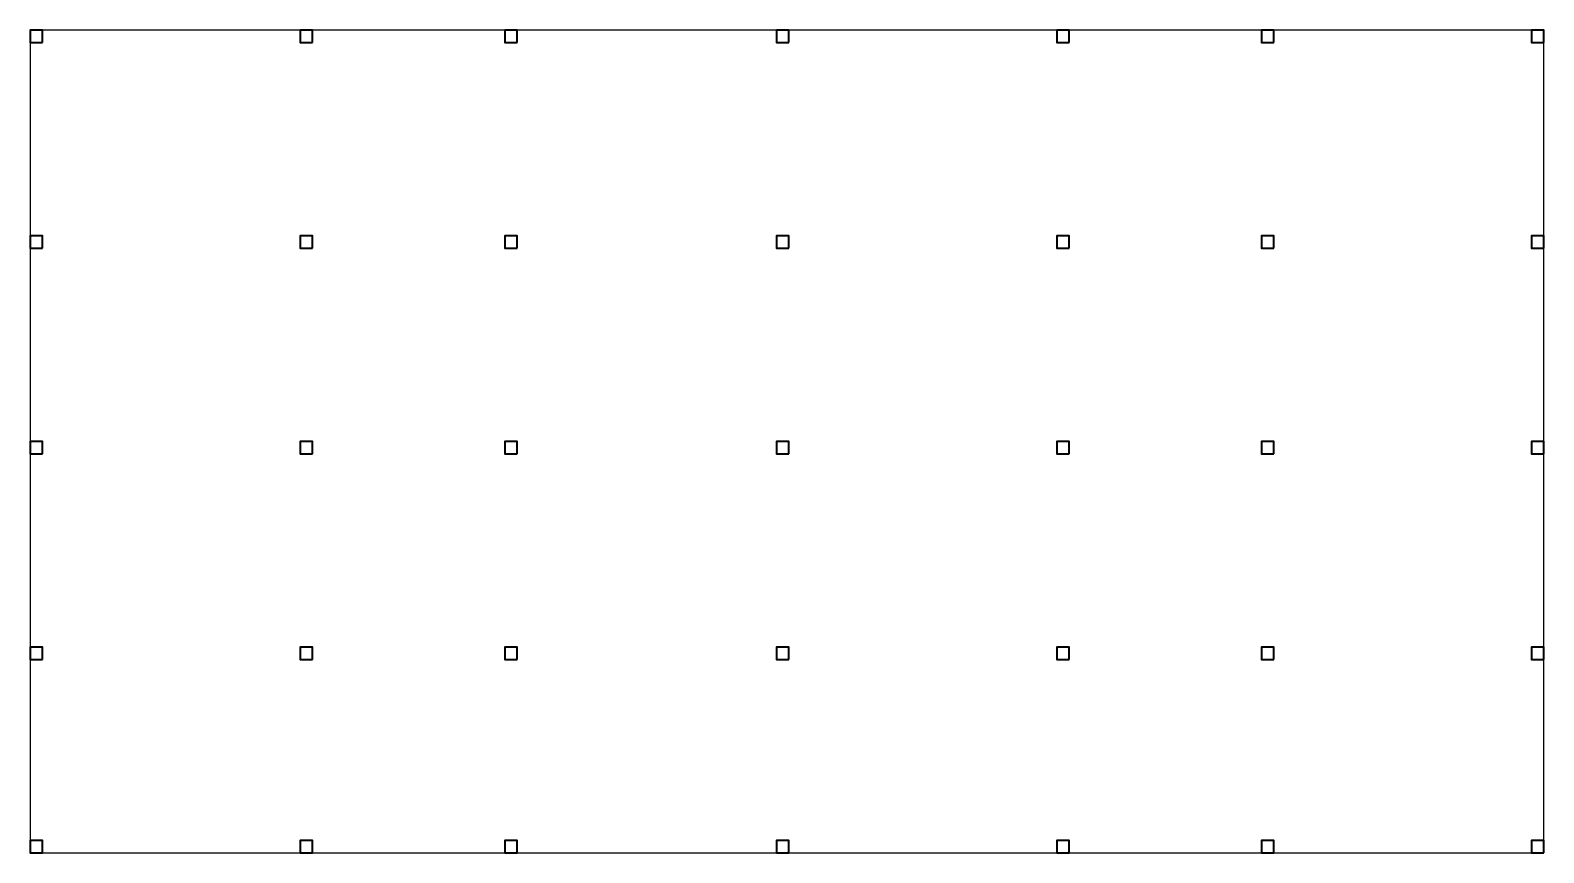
# Model space of a CAD drawing. Header units: millimetres. Extents: x 3404150 to 5321756, y 189673 to 670966.
# Drawn here: x 5284954 to 5321756, y 469238 to 489238 of the extents above; entities that cross this region are included whole.
import ezdxf

# ---------------------------------------------------------------- set-up
doc = ezdxf.new("R2010")
doc.units = ezdxf.units.MM
doc.header["$MEASUREMENT"] = 0
doc.layers.add('New_Structural - Bearing_Pen_No__21', color=7, linetype='Continuous', lineweight=35)

msp = doc.modelspace()

# ---------------------------------------------------------------- linework, layer by layer
for points in [[(5284954, 469238), (5321756, 469238), (5321756, 489238), (5284954, 489238)], [(5285254, 488938), (5284954, 488938), (5284954, 489238), (5285254, 489238)], [(5291814, 488938), (5291514, 488938), (5291514, 489238), (5291814, 489238)], [(5296794, 488938), (5296494, 488938), (5296494, 489238), (5296794, 489238)], [(5303404, 488938), (5303104, 488938), (5303104, 489238), (5303404, 489238)], [(5310214, 488938), (5309914, 488938), (5309914, 489238), (5310214, 489238)], [(5315194, 488938), (5314894, 488938), (5314894, 489238), (5315194, 489238)], [(5321756, 488938), (5321456, 488938), (5321456, 489238), (5321756, 489238)], [(5285254, 483938), (5284954, 483938), (5284954, 484238), (5285254, 484238)], [(5291814, 483938), (5291514, 483938), (5291514, 484238), (5291814, 484238)], [(5296794, 483938), (5296494, 483938), (5296494, 484238), (5296794, 484238)], [(5303404, 483938), (5303104, 483938), (5303104, 484238), (5303404, 484238)], [(5310214, 483938), (5309914, 483938), (5309914, 484238), (5310214, 484238)], [(5315194, 483938), (5314894, 483938), (5314894, 484238), (5315194, 484238)], [(5321756, 483938), (5321456, 483938), (5321456, 484238), (5321756, 484238)], [(5285254, 478938), (5284954, 478938), (5284954, 479238), (5285254, 479238)], [(5291814, 478938), (5291514, 478938), (5291514, 479238), (5291814, 479238)], [(5296794, 478938), (5296494, 478938), (5296494, 479238), (5296794, 479238)], [(5303404, 478938), (5303104, 478938), (5303104, 479238), (5303404, 479238)], [(5310214, 478938), (5309914, 478938), (5309914, 479238), (5310214, 479238)], [(5315194, 478938), (5314894, 478938), (5314894, 479238), (5315194, 479238)], [(5321756, 478938), (5321456, 478938), (5321456, 479238), (5321756, 479238)], [(5285254, 473938), (5284954, 473938), (5284954, 474238), (5285254, 474238)], [(5291814, 473938), (5291514, 473938), (5291514, 474238), (5291814, 474238)], [(5296794, 473938), (5296494, 473938), (5296494, 474238), (5296794, 474238)], [(5303404, 473938), (5303104, 473938), (5303104, 474238), (5303404, 474238)], [(5310214, 473938), (5309914, 473938), (5309914, 474238), (5310214, 474238)], [(5315194, 473938), (5314894, 473938), (5314894, 474238), (5315194, 474238)], [(5321756, 473938), (5321456, 473938), (5321456, 474238), (5321756, 474238)], [(5285254, 469238), (5284954, 469238), (5284954, 469538), (5285254, 469538)], [(5291814, 469238), (5291514, 469238), (5291514, 469538), (5291814, 469538)], [(5296794, 469238), (5296494, 469238), (5296494, 469538), (5296794, 469538)], [(5303404, 469238), (5303104, 469238), (5303104, 469538), (5303404, 469538)], [(5310214, 469238), (5309914, 469238), (5309914, 469538), (5310214, 469538)], [(5315194, 469238), (5314894, 469238), (5314894, 469538), (5315194, 469538)], [(5321756, 469238), (5321456, 469238), (5321456, 469538), (5321756, 469538)]]:
    msp.add_lwpolyline(points, close=True)
at = {"layer": 'New_Structural - Bearing_Pen_No__21', "color": 7, "linetype": 'Continuous', "lineweight": 35}
for points in [[(5285254, 488938), (5285254, 489238), (5284954, 489238), (5284954, 488938)], [(5291814, 488938), (5291814, 489238), (5291514, 489238), (5291514, 488938)], [(5296794, 488938), (5296794, 489238), (5296494, 489238), (5296494, 488938)], [(5303404, 488938), (5303404, 489238), (5303104, 489238), (5303104, 488938)], [(5310214, 488938), (5310214, 489238), (5309914, 489238), (5309914, 488938)], [(5315194, 488938), (5315194, 489238), (5314894, 489238), (5314894, 488938)], [(5321756, 488938), (5321756, 489238), (5321456, 489238), (5321456, 488938)], [(5285254, 483938), (5285254, 484238), (5284954, 484238), (5284954, 483938)], [(5291814, 483938), (5291814, 484238), (5291514, 484238), (5291514, 483938)], [(5296794, 483938), (5296794, 484238), (5296494, 484238), (5296494, 483938)], [(5303404, 483938), (5303404, 484238), (5303104, 484238), (5303104, 483938)], [(5310214, 483938), (5310214, 484238), (5309914, 484238), (5309914, 483938)], [(5315194, 483938), (5315194, 484238), (5314894, 484238), (5314894, 483938)], [(5321756, 483938), (5321756, 484238), (5321456, 484238), (5321456, 483938)], [(5285254, 478938), (5285254, 479238), (5284954, 479238), (5284954, 478938)], [(5291814, 478938), (5291814, 479238), (5291514, 479238), (5291514, 478938)], [(5296794, 478938), (5296794, 479238), (5296494, 479238), (5296494, 478938)], [(5303404, 478938), (5303404, 479238), (5303104, 479238), (5303104, 478938)], [(5310214, 478938), (5310214, 479238), (5309914, 479238), (5309914, 478938)], [(5315194, 478938), (5315194, 479238), (5314894, 479238), (5314894, 478938)], [(5321756, 478938), (5321756, 479238), (5321456, 479238), (5321456, 478938)], [(5285254, 473938), (5285254, 474238), (5284954, 474238), (5284954, 473938)], [(5291814, 473938), (5291814, 474238), (5291514, 474238), (5291514, 473938)], [(5296794, 473938), (5296794, 474238), (5296494, 474238), (5296494, 473938)], [(5303404, 473938), (5303404, 474238), (5303104, 474238), (5303104, 473938)], [(5310214, 473938), (5310214, 474238), (5309914, 474238), (5309914, 473938)], [(5315194, 473938), (5315194, 474238), (5314894, 474238), (5314894, 473938)], [(5321756, 473938), (5321756, 474238), (5321456, 474238), (5321456, 473938)], [(5285254, 469238), (5285254, 469538), (5284954, 469538), (5284954, 469238)], [(5291814, 469238), (5291814, 469538), (5291514, 469538), (5291514, 469238)], [(5296794, 469238), (5296794, 469538), (5296494, 469538), (5296494, 469238)], [(5303404, 469238), (5303404, 469538), (5303104, 469538), (5303104, 469238)], [(5310214, 469238), (5310214, 469538), (5309914, 469538), (5309914, 469238)], [(5315194, 469238), (5315194, 469538), (5314894, 469538), (5314894, 469238)], [(5321756, 469238), (5321756, 469538), (5321456, 469538), (5321456, 469238)]]:
    msp.add_lwpolyline(points, close=True, dxfattribs=at)

doc.saveas('drawing.dxf')
